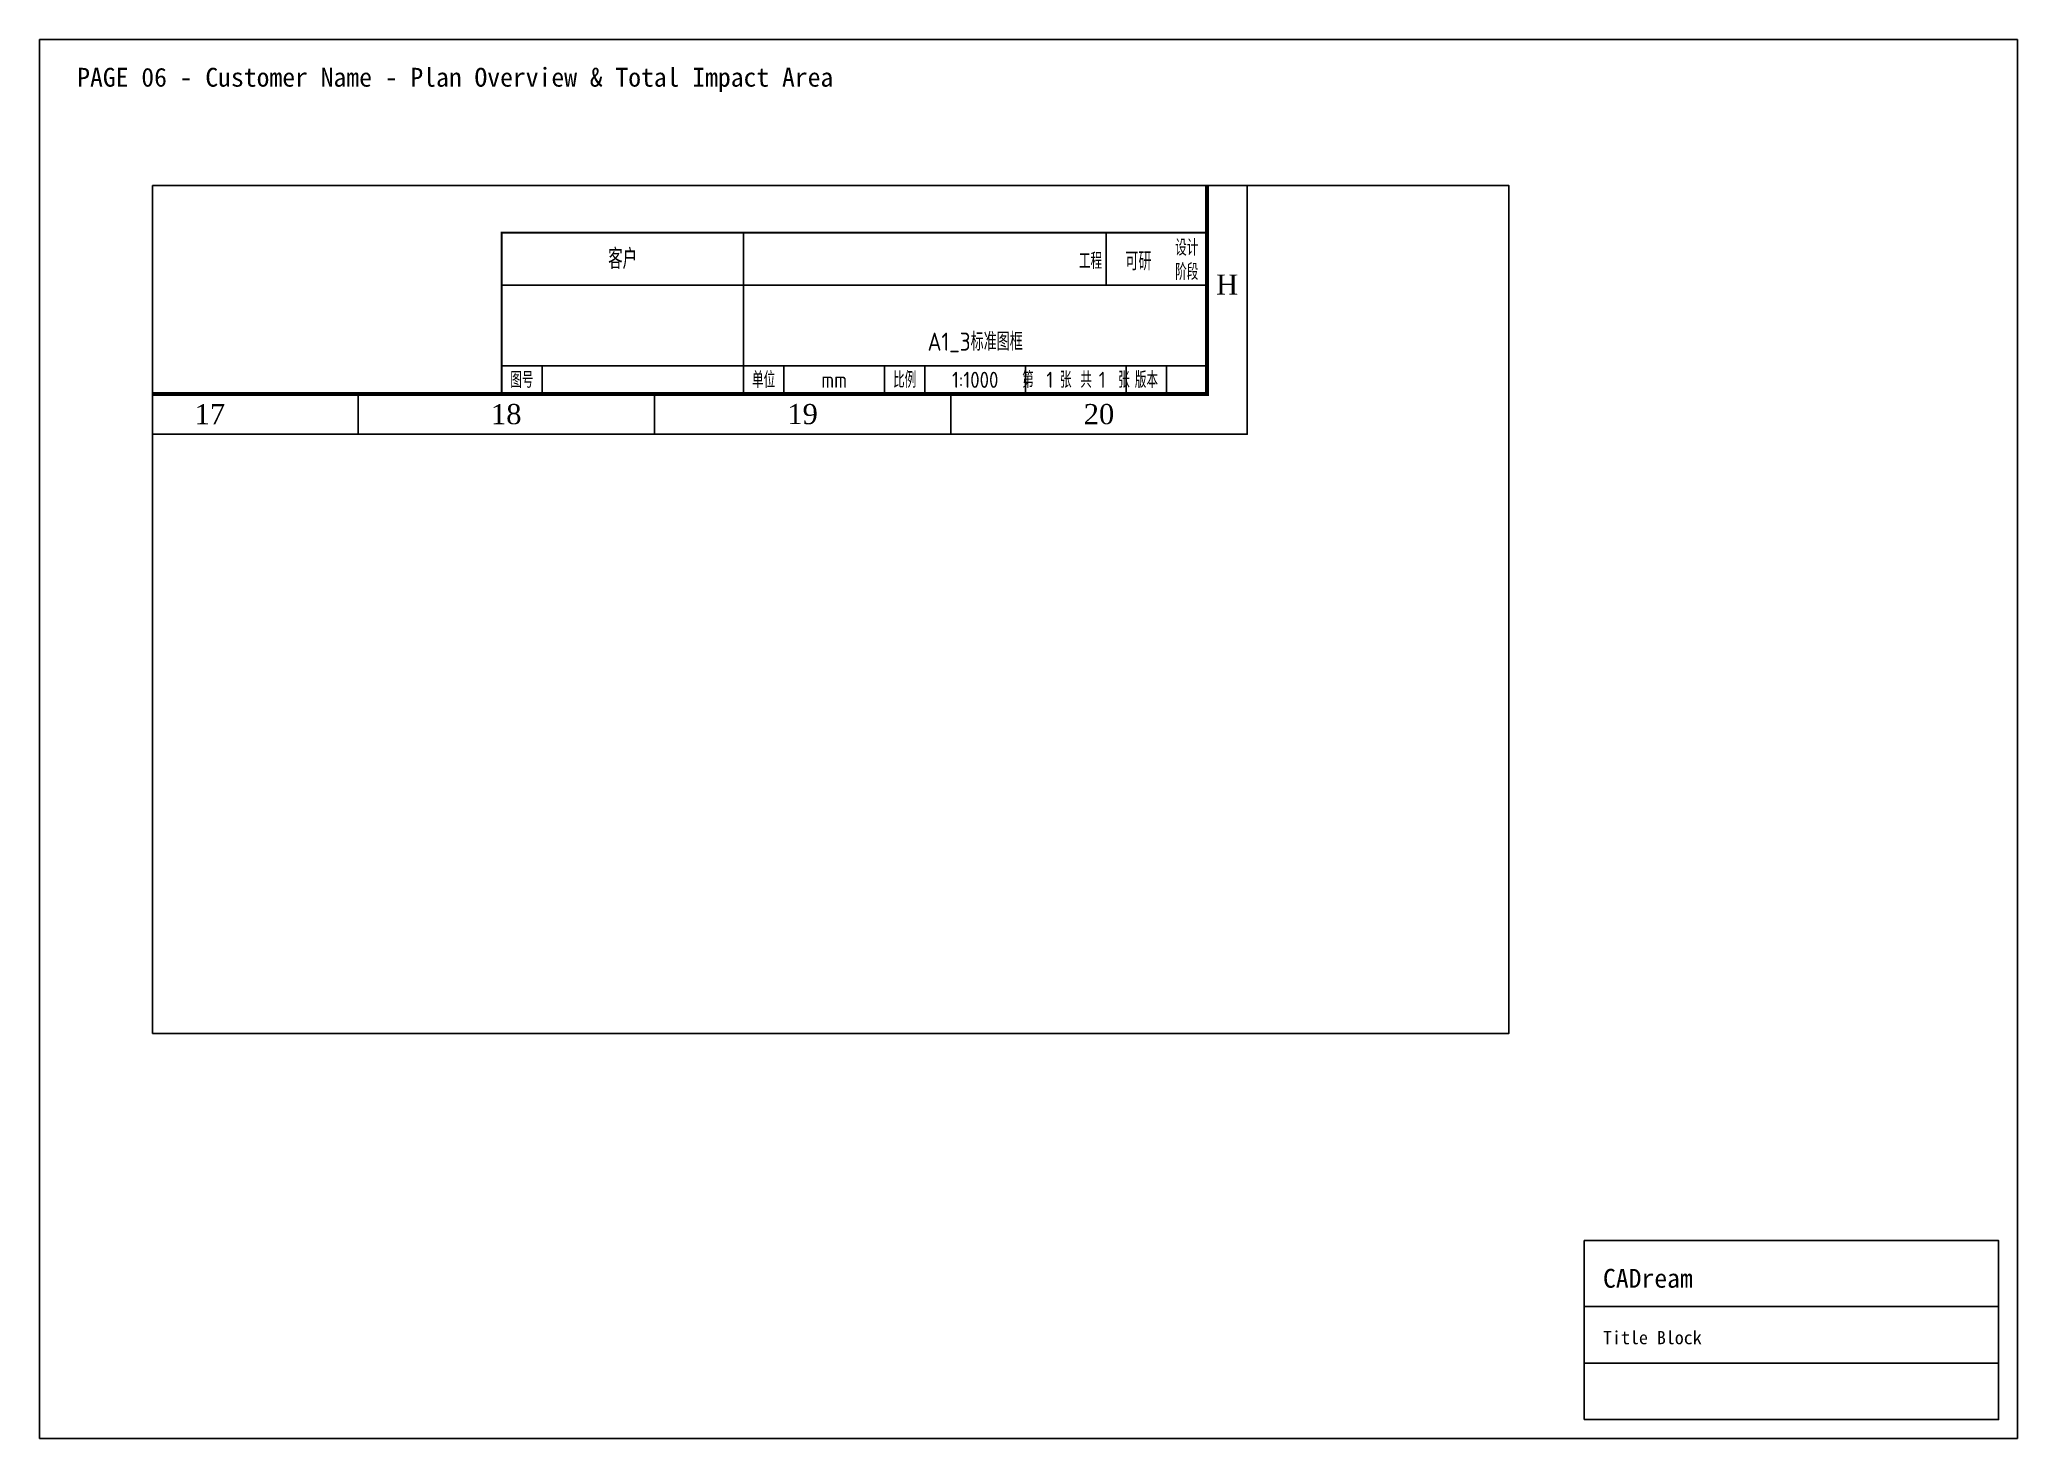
# Paper-space layout 'Layout1' of a CAD drawing. Header units: metres, sheet in millimetres. Extents: x 0 to 420, y 0 to 297.
# The model-space entities are those that its viewports show. They can reach past a viewport. Long polylines and large blocks are cut down to what shows.
import ezdxf
from ezdxf.enums import TextEntityAlignment as Align

# ---------------------------------------------------------------- set-up
doc = ezdxf.new("R2010")
doc.units = ezdxf.units.M
for name, color, linetype in [('SHEET_BORDER', 8, 'Continuous'), ('SHEET_TEXT', 5, 'Continuous'), ('SHEET_TITLEBLOCK', 7, 'Continuous'), ('SHEET_VIEWPORT_FRAME', 6, 'Continuous')]:
    doc.layers.add(name, color=color, linetype=linetype)
doc.styles.add('Albedo', font='gbenor', dxfattribs={"bigfont": 'gbcbig'})
doc.styles.add('Times', font='times.ttf')

# ---------------------------------------------------------------- blocks, each defined once
blk = doc.blocks.new('CADREAM_TITLEBLOCK_V1')
at = {"layer": 'SHEET_TITLEBLOCK'}
for p, q in [((0, 24), (88, 24)), ((0, 12), (88, 12))]:
    blk.add_line(p, q, dxfattribs=at)
blk.add_lwpolyline([(0, 0), (88, 0), (88, 38), (0, 38)], close=True, dxfattribs=at)
for s, height, p in [('CADream', 4, (4, 28)), ('Title Block', 2.8, (4, 16))]:
    blk.add_text(s, height=height, dxfattribs=at).set_placement(p)
blk = doc.blocks.new('*U717')
at = {"color": 5}
blk.add_lwpolyline([(0, 0), (1471, 0), (1471, 594), (0, 594)], close=True, dxfattribs=at)
blk = doc.blocks.new('*U719')
at = {"color": 5, "const_width": 0.5}
blk.add_lwpolyline([(0, 0), (175, 0), (175, 40), (0, 40)], close=True, dxfattribs=at)
blk = doc.blocks.new('*U720')
at = {"color": 5}
blk.add_lwpolyline([(0, 0), (10, 0), (10, 7), (0, 7)], close=True, dxfattribs=at)
at = {"color": 4, "style": 'Albedo'}
blk.add_text('图号', height=4, dxfattribs=at).set_placement((5, 3.5), align=Align.MIDDLE_CENTER)
blk = doc.blocks.new('*U721')
at = {"color": 5}
blk.add_lwpolyline([(0, 0), (50, 0), (50, 7), (0, 7)], close=True, dxfattribs=at)
blk = doc.blocks.new('*U722')
at = {"color": 5}
blk.add_lwpolyline([(0, 0), (10, 0), (10, 7), (0, 7)], close=True, dxfattribs=at)
at = {"color": 4, "style": 'Albedo'}
blk.add_text('单位', height=4, dxfattribs=at).set_placement((5, 3.5), align=Align.MIDDLE_CENTER)
blk = doc.blocks.new('*U723')
at = {"color": 5}
blk.add_lwpolyline([(0, 0), (25, 0), (25, 7), (0, 7)], close=True, dxfattribs=at)
at = {"color": 7, "style": 'Albedo'}
blk.add_text('mm', height=4, dxfattribs=at).set_placement((12.5, 3.5), align=Align.MIDDLE_CENTER)
blk = doc.blocks.new('*U724')
at = {"color": 5}
blk.add_lwpolyline([(0, 0), (10, 0), (10, 7), (0, 7)], close=True, dxfattribs=at)
at = {"color": 4, "style": 'Albedo'}
blk.add_text('比例', height=4, dxfattribs=at).set_placement((5, 3.5), align=Align.MIDDLE_CENTER)
blk = doc.blocks.new('*U725')
at = {"color": 5}
blk.add_lwpolyline([(0, 0), (25, 0), (25, 7), (0, 7)], close=True, dxfattribs=at)
at = {"color": 7, "style": 'Albedo'}
blk.add_text('1:1000', height=4, dxfattribs=at).set_placement((12.5, 3.5), align=Align.MIDDLE_CENTER)
blk = doc.blocks.new('*U726')
at = {"color": 5}
blk.add_lwpolyline([(0, 0), (25, 0), (25, 7), (0, 7)], close=True, dxfattribs=at)
at = {"color": 4, "style": 'Albedo'}
blk.add_text('第   张 共   张', height=4, dxfattribs=at).set_placement((12.5, 3.5), align=Align.MIDDLE_CENTER)
blk = doc.blocks.new('*U727')
at = {"color": 5}
blk.add_lwpolyline([(0, 0), (10, 0), (10, 7), (0, 7)], close=True, dxfattribs=at)
at = {"color": 4, "style": 'Albedo'}
blk.add_text('版本', height=4, dxfattribs=at).set_placement((5, 3.5), align=Align.MIDDLE_CENTER)
blk = doc.blocks.new('*U728')
at = {"color": 5}
blk.add_lwpolyline([(0, 0), (10, 0), (10, 7), (0, 7)], close=True, dxfattribs=at)
blk = doc.blocks.new('*U729')
at = {"color": 5}
blk.add_lwpolyline([(0, 0), (115, 0), (115, 20), (0, 20)], close=True, dxfattribs=at)
blk = doc.blocks.new('*U730')
at = {"color": 5}
blk.add_lwpolyline([(0, 0), (60, 0), (60, 13), (0, 13)], close=True, dxfattribs=at)
at = {"color": 7, "style": 'Albedo'}
blk.add_text('客户', height=5, dxfattribs=at).set_placement((30, 6.5), align=Align.MIDDLE_CENTER)
blk = doc.blocks.new('*U731')
at = {"color": 5}
blk.add_lwpolyline([(0, 0), (90, 0), (90, 13), (0, 13)], close=True, dxfattribs=at)
blk = doc.blocks.new('*U732')
at = {"color": 5}
blk.add_lwpolyline([(0, 0), (25, 0), (25, 13), (0, 13)], close=True, dxfattribs=at)

msp = doc.modelspace()

# ---------------------------------------------------------------- linework, layer by layer
at = {"color": 5}
for p, q in [((2468.82, 1163.77), (2468.82, 1173.77)), ((2542.37, 1163.77), (2542.37, 1173.77)), ((2615.92, 1163.77), (2615.92, 1173.77))]:
    msp.add_line(p, q, dxfattribs=at)
at = {"color": 5, "const_width": 1}
msp.add_lwpolyline([(1243.47, 1173.77), (2679.47, 1173.77), (2679.47, 1747.77), (1243.47, 1747.77)], close=True, dxfattribs=at)

# ---------------------------------------------------------------- block references
for name, p in [('*U717', (1218.47, 1163.77)), ('*U719', (2504.47, 1173.77)), ('*U730', (2504.47, 1200.77)), ('*U731', (2564.47, 1200.77)), ('*U732', (2654.47, 1200.77)), ('*U729', (2564.47, 1180.77)), ('*U720', (2504.47, 1173.77)), ('*U721', (2514.47, 1173.77)), ('*U722', (2564.47, 1173.77)), ('*U723', (2574.47, 1173.77)), ('*U724', (2599.47, 1173.77)), ('*U725', (2609.47, 1173.77)), ('*U726', (2634.47, 1173.77)), ('*U727', (2659.47, 1173.77)), ('*U728', (2669.47, 1173.77))]:
    msp.add_blockref(name, p)

# ---------------------------------------------------------------- texts
at = {"color": 4}
for s, height, style, p in [('设计', 4, 'Albedo', (2674.47, 1210.27)), ('阶段', 4, 'Albedo', (2674.47, 1204.27)), ('H', 5, 'Times', (2684.47, 1200.9)), ('17', 5, 'Times', (2432.04, 1168.77)), ('18', 5, 'Times', (2505.59, 1168.77)), ('19', 5, 'Times', (2579.14, 1168.77)), ('20', 5, 'Times', (2652.69, 1168.77))]:
    msp.add_text(s, height=height, dxfattribs=dict(at, style=style)).set_placement(p, align=Align.MIDDLE)
at = {"color": 4, "style": 'Albedo'}
msp.add_text('工程', height=4, dxfattribs=at).set_placement((2653.47, 1206.77), align=Align.MIDDLE_RIGHT)
at = {"style": 'Albedo'}
for s, height, p in [('可研', 4.5, (2662.47, 1206.77)), ('A1_3标准图框', 4.5, (2621.97, 1186.77)), ('1', 4, (2640.47, 1177.27)), ('1', 4, (2653.47, 1177.27))]:
    msp.add_text(s, height=height, dxfattribs=at).set_placement(p, align=Align.MIDDLE)

psp = doc.layouts.get("Layout1")

# ---------------------------------------------------------------- linework, layer by layer
at = {"layer": 'SHEET_BORDER'}
psp.add_lwpolyline([(0, 0), (420, 0), (420, 297), (0, 297)], close=True, dxfattribs=at)
at = {"layer": 'SHEET_VIEWPORT_FRAME'}
psp.add_lwpolyline([(24, 86), (312, 86), (312, 266), (24, 266)], close=True, dxfattribs=at)

# ---------------------------------------------------------------- block references
at = {"layer": 'SHEET_TITLEBLOCK'}
psp.add_blockref('CADREAM_TITLEBLOCK_V1', (328, 4), dxfattribs=at)

# ---------------------------------------------------------------- texts
at = {"layer": 'SHEET_TEXT'}
psp.add_text('PAGE 06 - Customer Name - Plan Overview & Total Impact Area', height=4, dxfattribs=at).set_placement((8, 287))

# ---------------------------------------------------------------- viewports
at = {"layer": 'SHEET_VIEWPORT_FRAME'}
psp.add_viewport(center=(168, 176), size=(288, 180), view_center_point=(2586.11, 1120.29), view_height=210.3545, dxfattribs=at)

doc.saveas('drawing.dxf')
